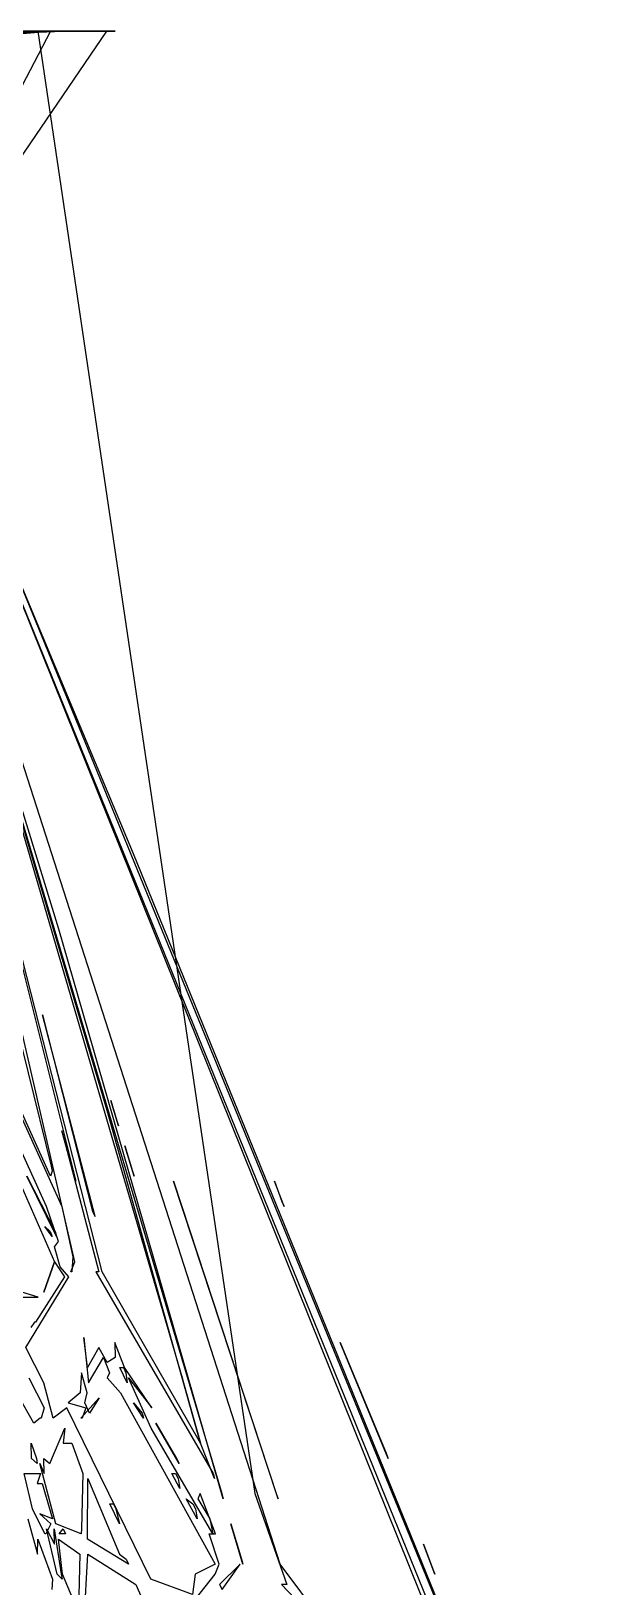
# Model space of a CAD drawing. Extents: x -7423 to 7380, y 2036 to 20000.
# Drawn here: x 1788 to 5850, y 8869 to 20000 of the extents above; entities that cross this region are included whole.
import ezdxf

# ---------------------------------------------------------------- set-up
doc = ezdxf.new("R2010")
doc.units = 0

msp = doc.modelspace()

# ---------------------------------------------------------------- linework, layer by layer
for p, q in [((2006.25, 20000, 1633.9286), (6.7188, 19982)), ((2109.375, 20000, 1642.8571), (7.0312, 19982)), ((2184.375, 20000, 1607.1429), (7.1406, 19982)), ((7.1406, 19982), (2132.8125, 20000, 1616.0714)), ((7.3281, 19982), (2226.5625, 20000, 1607.1429)), ((2226.5625, 20000, 1607.1429), (7.4375, 19982)), ((14.7987, 19956.7308), (1846.875, 20000, 2142.8571)), ((1978.125, 20000, 1633.9286), (16.0382, 19956.7308)), ((29.4722, 19920.6731), (1992.1875, 20000, 1616.0714)), ((29.7476, 19920.6731), (2015.625, 20000, 1607.1429)), ((54.2931, 19848.5577), (1931.25, 20000, 1616.0714)), ((1926.5625, 20000, 1633.9286), (775.8038, 17793.2692)), ((901.724, 17901.4423), (2329.6875, 20000, 1830.3571)), ((1715.625, 20000, 2250), (1875, 20000, 2258.9286)), ((1875, 20000, 2258.9286), (1715.625, 20000, 2285.7143)), ((1931.25, 20000, 2250), (1832.8125, 20000, 2223.2143)), ((1832.8125, 20000, 2223.2143), (1837.5, 20000, 1973.2143)), ((1837.5, 20000, 1973.2143), (3388.0647, 9536.0577)), ((1846.875, 20000, 2142.8571), (1860.9375, 20000, 2107.1429)), ((1860.9375, 20000, 2107.1429), (1856.25, 20000, 2160.7143)), ((1856.25, 20000, 2160.7143), (1870.3125, 20000, 2205.3571)), ((1856.25, 20000, 1866.0714), (1856.25, 20000, 2062.5)), ((1856.25, 20000, 2062.5), (1856.25, 20000, 1875)), ((1856.25, 20000, 1875), (1856.25, 20000, 1866.0714)), ((1973.4375, 20000, 2383.9286), (1870.3125, 20000, 2339.2857)), ((1870.3125, 20000, 2339.2857), (1945.3125, 20000, 2348.2143)), ((1870.3125, 20000, 2205.3571), (1968.75, 20000, 2258.9286)), ((1875, 20000, 2285.7143), (1921.875, 20000, 2285.7143)), ((1879.6875, 20000, 2285.7143), (1875, 20000, 2285.7143)), ((1875, 20000, 3678.5714), (1884.375, 20000, 3705.3571)), ((1884.375, 20000, 3705.3571), (1875, 20000, 3687.5)), ((1875, 20000, 3687.5), (1875, 20000, 3678.5714)), ((1935.9375, 20000, 2312.5), (1879.6875, 20000, 2285.7143)), ((1940.625, 20000, 2285.7143), (1921.875, 20000, 2267.8571)), ((1921.875, 20000, 2267.8571), (1931.25, 20000, 2250)), ((1921.875, 20000, 2285.7143), (1935.9375, 20000, 2312.5)), ((1945.3125, 20000, 3071.4286), (1921.875, 20000, 3062.5)), ((1921.875, 20000, 3062.5), (1959.375, 20000, 3044.6429)), ((2250, 20000, 1678.5714), (1926.5625, 20000, 1633.9286)), ((1978.125, 20000, 3125), (1926.5625, 20000, 3089.2857)), ((1926.5625, 20000, 3089.2857), (1945.3125, 20000, 3071.4286)), ((1931.25, 20000, 1616.0714), (1978.125, 20000, 1607.1429)), ((1950, 20000, 3964.2857), (1931.25, 20000, 3937.5)), ((1931.25, 20000, 3937.5), (1950, 20000, 3946.4286)), ((1968.75, 20000, 2276.7857), (1935.9375, 20000, 2258.9286)), ((1935.9375, 20000, 2258.9286), (1940.625, 20000, 2285.7143)), ((1945.3125, 20000, 2348.2143), (1973.4375, 20000, 2321.4286)), ((1959.375, 20000, 3937.5), (1950, 20000, 3964.2857)), ((1950, 20000, 3946.4286), (1954.6875, 20000, 3919.6429)), ((1973.4375, 20000, 2321.4286), (1954.6875, 20000, 2285.7143)), ((1954.6875, 20000, 2285.7143), (1968.75, 20000, 2276.7857)), ((1968.75, 20000, 3053.5714), (1954.6875, 20000, 3062.5)), ((1954.6875, 20000, 3062.5), (1954.6875, 20000, 3098.2143)), ((1954.6875, 20000, 3098.2143), (1973.4375, 20000, 3107.1429)), ((1954.6875, 20000, 2830.3571), (1982.8125, 20000, 2830.3571)), ((1959.375, 20000, 2839.2857), (1954.6875, 20000, 2830.3571)), ((1973.4375, 20000, 2964.2857), (1954.6875, 20000, 2964.2857)), ((1954.6875, 20000, 2964.2857), (1973.4375, 20000, 2937.5)), ((1954.6875, 20000, 3910.7143), (1982.8125, 20000, 3910.7143)), ((1982.8125, 20000, 3910.7143), (1954.6875, 20000, 3928.5714)), ((1954.6875, 20000, 3928.5714), (1968.75, 20000, 3964.2857)), ((1954.6875, 20000, 3919.6429), (1954.6875, 20000, 3910.7143)), ((2001.5625, 20000, 2000), (1959.375, 20000, 1982.1429)), ((1959.375, 20000, 1982.1429), (1959.375, 20000, 1901.7857)), ((1959.375, 20000, 1901.7857), (1973.4375, 20000, 1892.8571)), ((1964.0625, 20000, 3428.5714), (1959.375, 20000, 3375)), ((1959.375, 20000, 3375), (1978.125, 20000, 3392.8571)), ((1959.375, 20000, 3044.6429), (1968.75, 20000, 3053.5714)), ((1978.125, 20000, 2857.1429), (1959.375, 20000, 2839.2857)), ((1968.75, 20000, 3964.2857), (1959.375, 20000, 3937.5)), ((1982.8125, 20000, 1901.7857), (1964.0625, 20000, 1928.5714)), ((1964.0625, 20000, 1928.5714), (1964.0625, 20000, 1973.2143)), ((1964.0625, 20000, 1973.2143), (1987.5, 20000, 1982.1429)), ((1978.125, 20000, 3410.7143), (1964.0625, 20000, 3428.5714)), ((1968.75, 20000, 2258.9286), (1978.125, 20000, 2071.4286)), ((1978.125, 20000, 3392.8571), (1968.75, 20000, 3169.6429)), ((1968.75, 20000, 3169.6429), (1987.5, 20000, 3160.7143)), ((1982.8125, 20000, 2830.3571), (1968.75, 20000, 2848.2143)), ((1968.75, 20000, 2848.2143), (1978.125, 20000, 2857.1429)), ((1987.5, 20000, 2633.9286), (1973.4375, 20000, 2383.9286)), ((1973.4375, 20000, 1892.8571), (1982.8125, 20000, 1901.7857)), ((2006.25, 20000, 3803.5714), (1973.4375, 20000, 3758.9286)), ((1973.4375, 20000, 3758.9286), (1992.1875, 20000, 3723.2143)), ((1973.4375, 20000, 3107.1429), (2015.625, 20000, 3071.4286)), ((1973.4375, 20000, 2928.5714), (1973.4375, 20000, 2964.2857)), ((1973.4375, 20000, 2937.5), (1973.4375, 20000, 2928.5714)), ((1978.125, 20000, 2071.4286), (2001.5625, 20000, 2267.8571)), ((1978.125, 20000, 1607.1429), (1978.125, 20000, 1633.9286)), ((1982.8125, 20000, 2116.0714), (1978.125, 20000, 2214.2857)), ((1978.125, 20000, 2214.2857), (1982.8125, 20000, 2125)), ((1996.875, 20000, 3946.4286), (1978.125, 20000, 3937.5)), ((1978.125, 20000, 3937.5), (2015.625, 20000, 3955.3571)), ((1992.1875, 20000, 3723.2143), (1978.125, 20000, 3642.8571)), ((1978.125, 20000, 3642.8571), (1996.875, 20000, 3589.2857)), ((1982.8125, 20000, 3607.1429), (1978.125, 20000, 3410.7143)), ((1987.5, 20000, 3160.7143), (1978.125, 20000, 3125)), ((2006.25, 20000, 3000), (1978.125, 20000, 3000)), ((1978.125, 20000, 3000), (2020.3125, 20000, 2919.6429)), ((1982.8125, 20000, 2125), (1982.8125, 20000, 2116.0714)), ((2025, 20000, 3883.9286), (1982.8125, 20000, 3866.0714)), ((1982.8125, 20000, 3866.0714), (2001.5625, 20000, 3857.1429)), ((1996.875, 20000, 3589.2857), (1982.8125, 20000, 3607.1429)), ((1996.875, 20000, 2946.4286), (1982.8125, 20000, 2937.5)), ((1982.8125, 20000, 2937.5), (1992.1875, 20000, 2919.6429)), ((2006.25, 20000, 3616.0714), (1982.8125, 20000, 3660.7143)), ((1982.8125, 20000, 3660.7143), (2001.5625, 20000, 3714.2857)), ((2010.9375, 20000, 2633.9286), (1987.5, 20000, 2633.9286)), ((1987.5, 20000, 1982.1429), (1992.1875, 20000, 1928.5714)), ((2001.5625, 20000, 3857.1429), (1987.5, 20000, 3821.4286)), ((1987.5, 20000, 3821.4286), (2006.25, 20000, 3803.5714)), ((2015.625, 20000, 3071.4286), (1987.5, 20000, 3044.6429)), ((1987.5, 20000, 3044.6429), (2015.625, 20000, 3071.4286)), ((2020.3125, 20000, 2919.6429), (1987.5, 20000, 2866.0714)), ((1987.5, 20000, 2866.0714), (2034.375, 20000, 2848.2143)), ((2020.3125, 20000, 2723.2143), (1987.5, 20000, 2723.2143)), ((1987.5, 20000, 2723.2143), (2006.25, 20000, 2669.6429)), ((2006.25, 20000, 3098.2143), (1987.5, 20000, 3107.1429)), ((1987.5, 20000, 3107.1429), (2001.5625, 20000, 3160.7143)), ((2006.25, 20000, 3383.9286), (1987.5, 20000, 3419.6429)), ((1987.5, 20000, 3419.6429), (2010.9375, 20000, 3410.7143)), ((1992.1875, 20000, 3339.2857), (1987.5, 20000, 3392.8571)), ((1987.5, 20000, 3392.8571), (1996.875, 20000, 3348.2143)), ((1992.1875, 20000, 1928.5714), (2001.5625, 20000, 2000)), ((1992.1875, 20000, 1616.0714), (2006.25, 20000, 1633.9286)), ((1992.1875, 20000, 2919.6429), (1996.875, 20000, 2910.7143)), ((2006.25, 20000, 3169.6429), (1992.1875, 20000, 3178.5714)), ((1992.1875, 20000, 3178.5714), (2006.25, 20000, 3383.9286)), ((1996.875, 20000, 3348.2143), (1992.1875, 20000, 3339.2857)), ((2015.625, 20000, 2428.5714), (1996.875, 20000, 2410.7143)), ((1996.875, 20000, 2410.7143), (2010.9375, 20000, 2633.9286)), ((2025, 20000, 3982.1429), (1996.875, 20000, 3982.1429)), ((1996.875, 20000, 3982.1429), (1996.875, 20000, 3946.4286)), ((1996.875, 20000, 2910.7143), (1996.875, 20000, 2946.4286)), ((2015.625, 20000, 3455.3571), (1996.875, 20000, 3491.0714)), ((1996.875, 20000, 3491.0714), (2015.625, 20000, 3508.9286)), ((2015.625, 20000, 3758.9286), (1996.875, 20000, 3758.9286)), ((1996.875, 20000, 3758.9286), (2020.3125, 20000, 3785.7143)), ((2001.5625, 20000, 2267.8571), (2001.5625, 20000, 2000)), ((2001.5625, 20000, 2000), (2006.25, 20000, 2303.5714)), ((2020.3125, 20000, 2330.3571), (2001.5625, 20000, 2357.1429)), ((2001.5625, 20000, 2357.1429), (2010.9375, 20000, 2375)), ((2029.6875, 20000, 3946.4286), (2001.5625, 20000, 3964.2857)), ((2001.5625, 20000, 3964.2857), (2025, 20000, 3982.1429)), ((2020.3125, 20000, 2955.3571), (2001.5625, 20000, 2973.2143)), ((2001.5625, 20000, 2973.2143), (2025, 20000, 2991.0714)), ((2001.5625, 20000, 3160.7143), (2020.3125, 20000, 3125)), ((2010.9375, 20000, 3410.7143), (2001.5625, 20000, 3437.5)), ((2001.5625, 20000, 3437.5), (2015.625, 20000, 3446.4286)), ((2001.5625, 20000, 3714.2857), (2006.25, 20000, 3625)), ((2006.25, 20000, 2303.5714), (2053.125, 20000, 2303.5714)), ((2015.625, 20000, 3026.7857), (2006.25, 20000, 3000)), ((2006.25, 20000, 2669.6429), (2015.625, 20000, 2687.5)), ((2029.6875, 20000, 3000), (2006.25, 20000, 3000)), ((2006.25, 20000, 3000), (2025, 20000, 3008.9286)), ((2010.9375, 20000, 3098.2143), (2006.25, 20000, 3098.2143)), ((2029.6875, 20000, 3330.3571), (2006.25, 20000, 3178.5714)), ((2006.25, 20000, 3178.5714), (2006.25, 20000, 3169.6429)), ((2006.25, 20000, 3625), (2006.25, 20000, 3616.0714)), ((2020.3125, 20000, 3785.7143), (2006.25, 20000, 3830.3571)), ((2006.25, 20000, 3830.3571), (2034.375, 20000, 3785.7143)), ((2015.625, 20000, 2410.7143), (2010.9375, 20000, 2517.8571)), ((2010.9375, 20000, 2517.8571), (2015.625, 20000, 2428.5714)), ((2010.9375, 20000, 2375), (2104.6875, 20000, 2428.5714)), ((2020.3125, 20000, 3125), (2010.9375, 20000, 3098.2143)), ((2039.0625, 20000, 2401.7857), (2015.625, 20000, 2410.7143)), ((2015.625, 20000, 1607.1429), (2025, 20000, 1633.9286)), ((2015.625, 20000, 3955.3571), (2025, 20000, 3883.9286)), ((2015.625, 20000, 3071.4286), (2034.375, 20000, 3053.5714)), ((2025, 20000, 3008.9286), (2015.625, 20000, 3026.7857)), ((2015.625, 20000, 2687.5), (2057.8125, 20000, 2660.7143)), ((2015.625, 20000, 3446.4286), (2043.75, 20000, 3401.7857)), ((2015.625, 20000, 3508.9286), (2015.625, 20000, 3464.2857)), ((2015.625, 20000, 3464.2857), (2015.625, 20000, 3455.3571)), ((2020.3125, 20000, 3767.8571), (2015.625, 20000, 3758.9286)), ((2025, 20000, 2330.3571), (2020.3125, 20000, 2330.3571)), ((2034.375, 20000, 2848.2143), (2020.3125, 20000, 2839.2857)), ((2020.3125, 20000, 2839.2857), (2020.3125, 20000, 2723.2143)), ((2039.0625, 20000, 2732.1429), (2020.3125, 20000, 2723.2143)), ((2020.3125, 20000, 2723.2143), (2034.375, 20000, 2767.8571)), ((2029.6875, 20000, 2982.1429), (2020.3125, 20000, 2955.3571)), ((2043.75, 20000, 3401.7857), (2020.3125, 20000, 3401.7857)), ((2020.3125, 20000, 3401.7857), (2029.6875, 20000, 3330.3571)), ((2034.375, 20000, 3732.1429), (2020.3125, 20000, 3750)), ((2020.3125, 20000, 3750), (2034.375, 20000, 3767.8571)), ((2034.375, 20000, 3785.7143), (2020.3125, 20000, 3767.8571)), ((2025, 20000, 1633.9286), (2048.4375, 20000, 1607.1429)), ((2095.3125, 20000, 2366.0714), (2025, 20000, 2330.3571)), ((2057.8125, 20000, 3089.2857), (2025, 20000, 3178.5714)), ((2025, 20000, 3178.5714), (2048.4375, 20000, 3392.8571)), ((2048.4375, 20000, 3392.8571), (2025, 20000, 3455.3571)), ((2025, 20000, 3455.3571), (2048.4375, 20000, 3553.5714)), ((2034.375, 20000, 3053.5714), (2025, 20000, 3008.9286)), ((2025, 20000, 2991.0714), (2029.6875, 20000, 2982.1429)), ((2025, 20000, 3008.9286), (2029.6875, 20000, 3000)), ((2034.375, 20000, 3982.1429), (2029.6875, 20000, 3946.4286)), ((2043.75, 20000, 2794.6429), (2029.6875, 20000, 2821.4286)), ((2029.6875, 20000, 2821.4286), (2043.75, 20000, 2830.3571)), ((2104.6875, 20000, 3982.1429), (2034.375, 20000, 3982.1429)), ((2034.375, 20000, 2767.8571), (2043.75, 20000, 2741.0714)), ((2043.75, 20000, 2973.2143), (2034.375, 20000, 2982.1429)), ((2034.375, 20000, 2982.1429), (2048.4375, 20000, 3000)), ((2034.375, 20000, 3767.8571), (2034.375, 20000, 3741.0714)), ((2034.375, 20000, 3741.0714), (2034.375, 20000, 3732.1429)), ((2212.5, 20000, 2589.2857), (2039.0625, 20000, 2401.7857)), ((2048.4375, 20000, 3553.5714), (2039.0625, 20000, 3642.8571)), ((2039.0625, 20000, 3642.8571), (2053.125, 20000, 3705.3571)), ((2043.75, 20000, 2741.0714), (2039.0625, 20000, 2732.1429)), ((2053.125, 20000, 3705.3571), (2043.75, 20000, 3732.1429)), ((2043.75, 20000, 3732.1429), (2062.5, 20000, 3767.8571)), ((2043.75, 20000, 2830.3571), (2043.75, 20000, 2803.5714)), ((2043.75, 20000, 2803.5714), (2043.75, 20000, 2794.6429)), ((2048.4375, 20000, 2973.2143), (2043.75, 20000, 2973.2143)), ((2048.4375, 20000, 1607.1429), (2053.125, 20000, 1642.8571)), ((2067.1875, 20000, 2687.5), (2048.4375, 20000, 2687.5)), ((2048.4375, 20000, 2687.5), (2067.1875, 20000, 2973.2143)), ((2048.4375, 20000, 3000), (2048.4375, 20000, 2973.2143)), ((2053.125, 20000, 2303.5714), (2095.3125, 20000, 2357.1429)), ((2053.125, 20000, 1642.8571), (2109.375, 20000, 1642.8571)), ((2062.5, 20000, 3767.8571), (2053.125, 20000, 3830.3571)), ((2053.125, 20000, 3830.3571), (2104.6875, 20000, 3982.1429)), ((2062.5, 20000, 3116.0714), (2057.8125, 20000, 3089.2857)), ((2057.8125, 20000, 2660.7143), (2062.5, 20000, 2651.7857)), ((2062.5, 20000, 2651.7857), (2193.75, 20000, 2687.5)), ((2137.5, 20000, 3125), (2062.5, 20000, 3116.0714)), ((2067.1875, 20000, 2973.2143), (2301.5625, 20000, 3169.6429)), ((2071.875, 20000, 2687.5), (2067.1875, 20000, 2687.5)), ((2217.1875, 20000, 2785.7143), (2071.875, 20000, 2687.5)), ((2109.375, 20000, 3062.5), (2085.9375, 20000, 3071.4286)), ((2085.9375, 20000, 3071.4286), (2109.375, 20000, 3071.4286)), ((2095.3125, 20000, 2357.1429), (2146.875, 20000, 2348.2143)), ((2104.6875, 20000, 2392.8571), (2095.3125, 20000, 2366.0714)), ((2104.6875, 20000, 2428.5714), (2137.5, 20000, 2419.6429)), ((2175, 20000, 2410.7143), (2104.6875, 20000, 2392.8571)), ((2146.875, 20000, 1625), (2109.375, 20000, 1651.7857)), ((2109.375, 20000, 1651.7857), (2226.5625, 20000, 1651.7857)), ((2109.375, 20000, 3071.4286), (2109.375, 20000, 3062.5)), ((2151.5625, 20000, 3071.4286), (2128.125, 20000, 3080.3571)), ((2128.125, 20000, 3080.3571), (2151.5625, 20000, 3098.2143)), ((2132.8125, 20000, 1616.0714), (2146.875, 20000, 1625)), ((2137.5, 20000, 2419.6429), (2151.5625, 20000, 2455.3571)), ((2203.125, 20000, 3178.5714), (2137.5, 20000, 3125)), ((2193.75, 20000, 2687.5), (2142.1875, 20000, 2696.4286)), ((2142.1875, 20000, 2696.4286), (2254.6875, 20000, 2776.7857)), ((2146.875, 20000, 2348.2143), (2334.375, 20000, 2455.3571)), ((2151.5625, 20000, 2455.3571), (2189.0625, 20000, 2446.4286)), ((2151.5625, 20000, 3098.2143), (2156.25, 20000, 3071.4286)), ((2156.25, 20000, 3071.4286), (2151.5625, 20000, 3071.4286)), ((2203.125, 20000, 2455.3571), (2170.3125, 20000, 2464.2857)), ((2170.3125, 20000, 2464.2857), (2207.8125, 20000, 2464.2857)), ((2189.0625, 20000, 2446.4286), (2175, 20000, 2410.7143)), ((2235.9375, 20000, 1616.0714), (2179.6875, 20000, 1616.0714)), ((2179.6875, 20000, 1616.0714), (2184.375, 20000, 1607.1429)), ((2198.4375, 20000, 3116.0714), (2179.6875, 20000, 3125)), ((2179.6875, 20000, 3125), (2203.125, 20000, 3142.8571)), ((2217.1875, 20000, 3401.7857), (2198.4375, 20000, 3339.2857)), ((2198.4375, 20000, 3339.2857), (2203.125, 20000, 3178.5714)), ((2203.125, 20000, 3116.0714), (2198.4375, 20000, 3116.0714)), ((2207.8125, 20000, 2464.2857), (2203.125, 20000, 2455.3571)), ((2203.125, 20000, 3142.8571), (2203.125, 20000, 3116.0714)), ((2231.25, 20000, 2446.4286), (2212.5, 20000, 2482.1429)), ((2212.5, 20000, 2482.1429), (2353.125, 20000, 2562.5)), ((2310.9375, 20000, 2625), (2212.5, 20000, 2589.2857)), ((2226.5625, 20000, 1651.7857), (2212.5, 20000, 1660.7143)), ((2212.5, 20000, 1660.7143), (2226.5625, 20000, 1678.5714)), ((2221.875, 20000, 3205.3571), (2212.5, 20000, 3241.0714)), ((2212.5, 20000, 3241.0714), (2235.9375, 20000, 3267.8571)), ((2231.25, 20000, 3517.8571), (2212.5, 20000, 3526.7857)), ((2212.5, 20000, 3526.7857), (2212.5, 20000, 3500)), ((2212.5, 20000, 3500), (2217.1875, 20000, 3491.0714)), ((2245.3125, 20000, 3357.1429), (2217.1875, 20000, 3401.7857)), ((2235.9375, 20000, 2821.4286), (2217.1875, 20000, 2785.7143)), ((2240.625, 20000, 3285.7143), (2217.1875, 20000, 3276.7857)), ((2217.1875, 20000, 3276.7857), (2221.875, 20000, 3312.5)), ((2231.25, 20000, 3473.2143), (2217.1875, 20000, 3473.2143)), ((2217.1875, 20000, 3473.2143), (2221.875, 20000, 3455.3571)), ((2217.1875, 20000, 3491.0714), (2231.25, 20000, 3517.8571)), ((2254.6875, 20000, 3214.2857), (2221.875, 20000, 3205.3571)), ((2221.875, 20000, 3312.5), (2226.5625, 20000, 3303.5714)), ((2221.875, 20000, 3455.3571), (2226.5625, 20000, 3446.4286)), ((2226.5625, 20000, 1678.5714), (2254.6875, 20000, 1651.7857)), ((2226.5625, 20000, 3303.5714), (2240.625, 20000, 3285.7143)), ((2226.5625, 20000, 3446.4286), (2231.25, 20000, 3473.2143)), ((2320.3125, 20000, 2517.8571), (2231.25, 20000, 2446.4286)), ((2254.6875, 20000, 1651.7857), (2235.9375, 20000, 1616.0714)), ((2254.6875, 20000, 2544.6429), (2235.9375, 20000, 2562.5)), ((2235.9375, 20000, 2562.5), (2268.75, 20000, 2571.4286)), ((2301.5625, 20000, 3169.6429), (2235.9375, 20000, 2821.4286)), ((2235.9375, 20000, 3267.8571), (2250, 20000, 3223.2143)), ((2296.875, 20000, 3276.7857), (2245.3125, 20000, 3276.7857)), ((2245.3125, 20000, 3276.7857), (2245.3125, 20000, 3357.1429)), ((2268.75, 20000, 3258.9286), (2245.3125, 20000, 3258.9286)), ((2245.3125, 20000, 3258.9286), (2264.0625, 20000, 3267.8571)), ((2320.3125, 20000, 1714.2857), (2250, 20000, 1678.5714)), ((2250, 20000, 3223.2143), (2254.6875, 20000, 3214.2857)), ((2287.5, 20000, 1607.1429), (2254.6875, 20000, 1607.1429)), ((2254.6875, 20000, 1607.1429), (2282.8125, 20000, 1616.0714)), ((2278.125, 20000, 1625), (2254.6875, 20000, 1625)), ((2254.6875, 20000, 1625), (2264.0625, 20000, 1687.5)), ((2259.375, 20000, 2544.6429), (2254.6875, 20000, 2544.6429)), ((2254.6875, 20000, 2776.7857), (2259.375, 20000, 2839.2857)), ((2268.75, 20000, 2571.4286), (2259.375, 20000, 2544.6429)), ((2259.375, 20000, 2839.2857), (2296.875, 20000, 2866.0714)), ((2264.0625, 20000, 1687.5), (2282.8125, 20000, 1669.6429)), ((2264.0625, 20000, 3267.8571), (2268.75, 20000, 3258.9286)), ((2282.8125, 20000, 1669.6429), (2268.75, 20000, 1660.7143)), ((2268.75, 20000, 1660.7143), (2287.5, 20000, 1642.8571)), ((2273.4375, 20000, 2901.7857), (2268.75, 20000, 2928.5714)), ((2268.75, 20000, 2928.5714), (2325, 20000, 3000)), ((2287.5, 20000, 1642.8571), (2273.4375, 20000, 1633.9286)), ((2273.4375, 20000, 1633.9286), (2278.125, 20000, 1625)), ((2282.8125, 20000, 2928.5714), (2273.4375, 20000, 2901.7857)), ((2296.875, 20000, 3196.4286), (2273.4375, 20000, 3196.4286)), ((2273.4375, 20000, 3196.4286), (2296.875, 20000, 3205.3571)), ((2282.8125, 20000, 3258.9286), (2273.4375, 20000, 3267.8571)), ((2273.4375, 20000, 3267.8571), (2292.1875, 20000, 3276.7857)), ((2282.8125, 20000, 1616.0714), (2287.5, 20000, 1607.1429)), ((2296.875, 20000, 1633.9286), (2282.8125, 20000, 1633.9286)), ((2282.8125, 20000, 1633.9286), (2292.1875, 20000, 1687.5)), ((2296.875, 20000, 2866.0714), (2282.8125, 20000, 2928.5714)), ((2287.5, 20000, 2973.2143), (2282.8125, 20000, 3000)), ((2282.8125, 20000, 3000), (2306.25, 20000, 2982.1429)), ((2287.5, 20000, 3258.9286), (2282.8125, 20000, 3258.9286)), ((2325, 20000, 3000), (2287.5, 20000, 3000)), ((2287.5, 20000, 3000), (2320.3125, 20000, 3098.2143)), ((2292.1875, 20000, 2964.2857), (2287.5, 20000, 2973.2143)), ((2320.3125, 20000, 3232.1429), (2287.5, 20000, 3250)), ((2287.5, 20000, 3250), (2320.3125, 20000, 3267.8571)), ((2292.1875, 20000, 3276.7857), (2287.5, 20000, 3258.9286)), ((2292.1875, 20000, 1687.5), (2301.5625, 20000, 1642.8571)), ((2325, 20000, 3312.5), (2292.1875, 20000, 3303.5714)), ((2292.1875, 20000, 3303.5714), (2306.25, 20000, 3294.6429)), ((2306.25, 20000, 2982.1429), (2292.1875, 20000, 2964.2857)), ((2301.5625, 20000, 1642.8571), (2296.875, 20000, 1633.9286)), ((2376.5625, 20000, 3357.1429), (2296.875, 20000, 3321.4286)), ((2296.875, 20000, 3321.4286), (2325, 20000, 3312.5)), ((2306.25, 20000, 3294.6429), (2296.875, 20000, 3276.7857)), ((2296.875, 20000, 3205.3571), (2296.875, 20000, 3196.4286)), ((2320.3125, 20000, 2982.1429), (2306.25, 20000, 2848.2143)), ((2306.25, 20000, 2848.2143), (2390.625, 20000, 2875)), ((2334.375, 20000, 2714.2857), (2310.9375, 20000, 2625)), ((2334.375, 20000, 3285.7143), (2310.9375, 20000, 3294.6429)), ((2310.9375, 20000, 3294.6429), (2329.6875, 20000, 3294.6429)), ((2348.4375, 20000, 3187.5), (2315.625, 20000, 3187.5)), ((2315.625, 20000, 3187.5), (2329.6875, 20000, 3223.2143)), ((2357.8125, 20000, 2500), (2320.3125, 20000, 2517.8571)), ((2343.75, 20000, 2419.6429), (2320.3125, 20000, 1714.2857)), ((2320.3125, 20000, 3098.2143), (2353.125, 20000, 3089.2857)), ((2334.375, 20000, 2991.0714), (2320.3125, 20000, 2982.1429)), ((2320.3125, 20000, 3267.8571), (2320.3125, 20000, 3241.0714)), ((2320.3125, 20000, 3241.0714), (2320.3125, 20000, 3232.1429)), ((2339.0625, 20000, 3241.0714), (2320.3125, 20000, 3241.0714)), ((2320.3125, 20000, 3241.0714), (2329.6875, 20000, 3267.8571)), ((2371.875, 20000, 2625), (2325, 20000, 2616.0714)), ((2325, 20000, 2616.0714), (2325, 20000, 2660.7143)), ((2325, 20000, 2660.7143), (2367.1875, 20000, 2741.0714)), ((2390.625, 20000, 2919.6429), (2325, 20000, 2883.9286)), ((2325, 20000, 2883.9286), (2357.8125, 20000, 3035.7143)), ((2329.6875, 20000, 1830.3571), (2357.8125, 20000, 2500)), ((2348.4375, 20000, 3142.8571), (2329.6875, 20000, 3142.8571)), ((2329.6875, 20000, 3142.8571), (2334.375, 20000, 3169.6429)), ((2329.6875, 20000, 3223.2143), (2343.75, 20000, 3196.4286)), ((2329.6875, 20000, 3267.8571), (2334.375, 20000, 3250)), ((2329.6875, 20000, 3294.6429), (2334.375, 20000, 3285.7143)), ((2353.125, 20000, 2732.1429), (2334.375, 20000, 2714.2857)), ((2334.375, 20000, 2455.3571), (2343.75, 20000, 2419.6429)), ((2353.125, 20000, 3089.2857), (2334.375, 20000, 2991.0714)), ((2334.375, 20000, 3169.6429), (2343.75, 20000, 3151.7857)), ((2334.375, 20000, 3250), (2339.0625, 20000, 3241.0714)), ((2357.8125, 20000, 3294.6429), (2339.0625, 20000, 3303.5714)), ((2339.0625, 20000, 3303.5714), (2362.5, 20000, 3303.5714)), ((2343.75, 20000, 3151.7857), (2348.4375, 20000, 3142.8571)), ((2343.75, 20000, 3196.4286), (2348.4375, 20000, 3187.5)), ((2353.125, 20000, 2562.5), (2348.4375, 20000, 2616.0714)), ((2348.4375, 20000, 2616.0714), (2390.625, 20000, 2625)), ((2362.5, 20000, 3160.7143), (2348.4375, 20000, 3169.6429)), ((2348.4375, 20000, 3169.6429), (2367.1875, 20000, 3160.7143)), ((2376.5625, 20000, 3187.5), (2348.4375, 20000, 3187.5)), ((2348.4375, 20000, 3187.5), (2367.1875, 20000, 3214.2857)), ((2362.5, 20000, 3214.2857), (2348.4375, 20000, 3214.2857)), ((2348.4375, 20000, 3214.2857), (2362.5, 20000, 3258.9286)), ((2357.8125, 20000, 2821.4286), (2353.125, 20000, 2732.1429)), ((2362.5, 20000, 3321.4286), (2353.125, 20000, 3339.2857)), ((2353.125, 20000, 3339.2857), (2371.875, 20000, 3357.1429)), ((2367.1875, 20000, 2741.0714), (2357.8125, 20000, 2767.8571)), ((2357.8125, 20000, 2767.8571), (2371.875, 20000, 2830.3571)), ((2371.875, 20000, 2830.3571), (2357.8125, 20000, 2821.4286)), ((2357.8125, 20000, 3035.7143), (2381.25, 20000, 3062.5)), ((2390.625, 20000, 3508.9286), (2357.8125, 20000, 3410.7143)), ((2357.8125, 20000, 3410.7143), (2376.5625, 20000, 3392.8571)), ((2362.5, 20000, 3303.5714), (2357.8125, 20000, 3294.6429)), ((2367.1875, 20000, 3160.7143), (2362.5, 20000, 3160.7143)), ((2362.5, 20000, 3258.9286), (2367.1875, 20000, 3223.2143)), ((2367.1875, 20000, 3223.2143), (2362.5, 20000, 3214.2857)), ((2371.875, 20000, 3357.1429), (2362.5, 20000, 3330.3571)), ((2362.5, 20000, 3330.3571), (2362.5, 20000, 3321.4286)), ((2390.625, 20000, 2625), (2367.1875, 20000, 2660.7143)), ((2367.1875, 20000, 2660.7143), (2371.875, 20000, 2625)), ((2381.25, 20000, 3062.5), (2367.1875, 20000, 3071.4286)), ((2367.1875, 20000, 3071.4286), (2381.25, 20000, 3089.2857)), ((2367.1875, 20000, 3214.2857), (2371.875, 20000, 3196.4286)), ((2381.25, 20000, 3089.2857), (2371.875, 20000, 3142.8571)), ((2371.875, 20000, 3142.8571), (2390.625, 20000, 3169.6429)), ((2371.875, 20000, 3196.4286), (2376.5625, 20000, 3187.5)), ((2376.5625, 20000, 3392.8571), (2376.5625, 20000, 3357.1429)), ((2390.625, 20000, 2071.4286), (2390.625, 20000, 2428.5714)), ((2390.625, 20000, 2428.5714), (2390.625, 20000, 2080.3571)), ((2390.625, 20000, 2080.3571), (2390.625, 20000, 2071.4286)), ((2390.625, 20000, 2875), (2390.625, 20000, 2919.6429)), ((2390.625, 20000, 3169.6429), (2390.625, 20000, 3642.8571)), ((2390.625, 20000, 3642.8571), (2390.625, 20000, 3508.9286)), ((3570.5566, 9031.25), (937.5501, 17216.3462)), ((1985.652, 13574.5192), (934.8958, 17000)), ((934.8958, 17000), (3151.8993, 9536.0577)), ((5047.2882, 7733.1731), (1337.3898, 16855.7692)), ((1438.8522, 16603.3654), (5446.0261, 6651.4423)), ((5850.1665, 5930.2885), (1689.9477, 16098.5577)), ((1689.9477, 16098.5577), (2518.3293, 14115.3846)), ((2333.1581, 12276.4423), (1445.5128, 15269.2308)), ((1260.1412, 15161.0577), (2107.0901, 11771.6346)), ((1476.888, 15125), (2868.6398, 10365.3846)), ((2296.4118, 11122.5962), (1302.027, 15016.8269)), ((2518.3293, 14115.3846), (5835.1738, 5966.3462)), ((2101.9569, 11194.7115), (1559.2949, 13538.4615)), ((3162.7604, 9500), (1985.652, 13574.5192)), ((1602.2636, 13213.9423), (1931.3652, 11879.8077)), ((2245.3425, 11519.2308), (1869.5913, 12961.5385)), ((1869.5913, 12961.5385), (2228.4655, 11555.2885)), ((1582.4319, 12528.8462), (2007.2741, 11591.3462)), ((1927.1835, 11807.6923), (1601.888, 12528.8462)), ((2999.4366, 9896.6346), (2333.1581, 12276.4423)), ((2413.424, 12168.2692), (2357.8663, 12348.5577)), ((2357.8663, 12348.5577), (2402.3124, 12204.3269)), ((2402.3124, 12204.3269), (2413.424, 12168.2692)), ((1897.7865, 11591.3462), (1652.782, 12132.2115)), ((2107.0901, 11771.6346), (2007.9252, 12132.2115)), ((2007.9252, 12132.2115), (2273.2935, 11122.5962)), ((2524.5393, 11807.6923), (2457.8701, 12024.0385)), ((2457.8701, 12024.0385), (2513.4277, 11843.75)), ((1670.8984, 11843.75), (1956.7308, 11194.7115)), ((1969.0755, 11375), (1756.5104, 11807.6923)), ((1756.5104, 11807.6923), (1960.8436, 11411.0577)), ((1939.9414, 11843.75), (1927.1835, 11807.6923)), ((1931.3652, 11879.8077), (1939.9414, 11843.75)), ((2513.4277, 11843.75), (2524.5393, 11807.6923)), ((3554.6875, 9500), (2807.0726, 11771.6346)), ((2807.0726, 11771.6346), (3542.4805, 9536.0577)), ((3598.4951, 11591.3462), (3528.4831, 11771.6346)), ((3528.4831, 11771.6346), (3583.0642, 11627.4038)), ((1984.8257, 11338.9423), (1897.7865, 11591.3462)), ((2007.2741, 11591.3462), (2085.7372, 11230.7692)), ((3583.0642, 11627.4038), (3598.4951, 11591.3462)), ((2228.4655, 11555.2885), (2245.3425, 11519.2308)), ((1939.1276, 11375), (1885.7923, 11447.1154)), ((1885.7923, 11447.1154), (1923.5652, 11411.0577)), ((1923.5652, 11411.0577), (1939.1276, 11375)), ((1960.8436, 11411.0577), (1969.0755, 11375)), ((1955.341, 11302.8846), (1984.8257, 11338.9423)), ((1995.4427, 11158.6538), (1955.341, 11302.8846)), ((1956.7308, 11194.7115), (1879.5072, 10978.3654)), ((1879.5072, 10978.3654), (1956.7308, 11194.7115)), ((1956.7308, 11194.7115), (2027.1935, 11086.5385)), ((2058.143, 11086.5385), (1995.4427, 11158.6538)), ((2072.9354, 11122.5962), (2101.9569, 11194.7115)), ((2085.7372, 11230.7692), (2080.6415, 11122.5962)), ((1749.5743, 10581.7308), (2058.143, 11086.5385)), ((2027.1935, 11086.5385), (1820.3313, 10762.0192)), ((2080.6415, 11122.5962), (2072.9354, 11122.5962)), ((2273.2935, 11122.5962), (2250.1753, 11122.5962)), ((2250.1753, 11122.5962), (3090.5386, 9680.2885)), ((2999.4366, 9896.6346), (2296.4118, 11122.5962)), ((1721.905, 10942.3077), (1839.8438, 10942.3077)), ((1839.8438, 10942.3077), (1722.8816, 10978.3654)), ((1812.3122, 10762.0192), (1787.1845, 10725.9615)), ((1820.3313, 10762.0192), (1812.3122, 10762.0192)), ((1880.4087, 10329.3269), (1749.5743, 10581.7308)), ((2191.4062, 10437.5), (2166.1659, 10653.8462)), ((2166.1659, 10653.8462), (2199.4066, 10329.3269)), ((2272.8115, 10581.7308), (2191.4062, 10437.5)), ((2331.9937, 10473.5577), (2272.8115, 10581.7308)), ((2457.0312, 10437.5), (2386.2743, 10617.7885)), ((2386.2743, 10617.7885), (2389.0725, 10509.6154)), ((4343.4495, 9788.4615), (3998.8419, 10617.7885)), ((3998.8419, 10617.7885), (4328.1125, 9824.5192)), ((2199.4066, 10329.3269), (2306.6907, 10509.6154)), ((2306.6907, 10509.6154), (2349.6469, 10401.4423)), ((2389.0725, 10509.6154), (2331.9937, 10473.5577)), ((1773.0369, 10365.3846), (1881.26, 10149.0385)), ((2149.677, 10401.4423), (2139.6923, 10257.2115)), ((2190.4359, 10257.2115), (2149.677, 10401.4423)), ((2349.6469, 10401.4423), (2333.3834, 10365.3846)), ((2333.3834, 10365.3846), (2427.2398, 10257.2115)), ((2476.431, 10329.3269), (2423.8281, 10437.5)), ((2423.8281, 10437.5), (2448.7305, 10437.5)), ((2448.7305, 10437.5), (2466.2961, 10401.4423)), ((2650.8664, 10149.0385), (2457.0312, 10437.5)), ((2466.2961, 10401.4423), (2476.431, 10329.3269)), ((2646.2966, 10004.8077), (2483.9243, 10365.3846)), ((2483.9243, 10365.3846), (2650.8664, 10149.0385)), ((2868.6398, 10365.3846), (2879.3758, 10329.3269)), ((1946.7147, 10076.9231), (1880.4087, 10329.3269)), ((2139.6923, 10257.2115), (2053.2915, 10185.0962)), ((2172.5699, 10185.0962), (2190.4359, 10257.2115)), ((2427.2398, 10257.2115), (3104.0039, 9031.25)), ((2879.3758, 10329.3269), (2999.4366, 9896.6346)), ((1806.8222, 10040.8654), (1706.2049, 10221.1538)), ((1881.26, 10149.0385), (1860.5769, 10076.9231)), ((2043.7325, 10149.0385), (1946.7147, 10076.9231)), ((2644.2308, 8923.0769), (2043.7325, 10149.0385)), ((2053.2915, 10185.0962), (2180.5514, 10149.0385)), ((2144.8317, 10076.9231), (2274.9399, 10221.1538)), ((2180.5514, 10149.0385), (2153.4455, 10076.9231)), ((2205.6979, 10112.9808), (2172.5699, 10185.0962)), ((2274.9399, 10221.1538), (2205.6979, 10112.9808)), ((2592.7484, 10076.9231), (2521.885, 10185.0962)), ((2521.885, 10185.0962), (2583.3271, 10112.9808)), ((1851.9631, 10076.9231), (1806.8222, 10040.8654)), ((1860.5769, 10076.9231), (1851.9631, 10076.9231)), ((2153.4455, 10076.9231), (2144.8317, 10076.9231)), ((2583.3271, 10112.9808), (2592.7484, 10076.9231)), ((2846.5545, 9752.4038), (2679.9755, 10040.8654)), ((2679.9755, 10040.8654), (2827.6743, 9788.4615)), ((1921.4243, 9752.4038), (2030.2734, 10004.8077)), ((2030.2734, 10004.8077), (2017.165, 9896.6346)), ((3089.4494, 9247.5962), (2646.2966, 10004.8077)), ((1790.5649, 9788.4615), (1789.1376, 9896.6346)), ((1789.1376, 9896.6346), (1826.0216, 9788.4615)), ((2017.165, 9896.6346), (2078.5569, 9896.6346)), ((2078.5569, 9896.6346), (2158.898, 9680.2885)), ((3101.3371, 9644.2308), (2999.4366, 9896.6346)), ((4328.1125, 9824.5192), (4343.4495, 9788.4615)), ((1832.4695, 9752.4038), (1790.5649, 9788.4615)), ((1826.0216, 9788.4615), (1832.4695, 9752.4038)), ((1965.4698, 9319.7115), (1850.2604, 9752.4038)), ((1850.2604, 9752.4038), (1881.1974, 9680.2885)), ((1881.1974, 9680.2885), (1879.2067, 9788.4615)), ((1879.2067, 9788.4615), (1921.4243, 9752.4038)), ((2827.6743, 9788.4615), (2846.5545, 9752.4038)), ((1798.728, 9427.8846), (1737.8681, 9680.2885)), ((1737.8681, 9680.2885), (1854.3232, 9680.2885)), ((1854.3232, 9680.2885), (1831.1987, 9608.1731)), ((1831.1987, 9608.1731), (1867.2814, 9608.1731)), ((1867.2814, 9608.1731), (1940.3546, 9355.7692)), ((2158.898, 9680.2885), (2148.8507, 9283.6538)), ((2191.4063, 9211.5385), (2193.4095, 9644.2308)), ((2193.4095, 9644.2308), (2421.4744, 9103.3654)), ((2851.3747, 9572.1154), (2794.9219, 9680.2885)), ((2794.9219, 9680.2885), (2821.7961, 9680.2885)), ((2821.7961, 9680.2885), (2840.645, 9644.2308)), ((2840.645, 9644.2308), (2851.3747, 9572.1154)), ((3090.5386, 9680.2885), (3101.3371, 9644.2308)), ((2419.7529, 9319.7115), (2350.492, 9463.9423)), ((2350.492, 9463.9423), (2377.9297, 9463.9423)), ((2377.9297, 9463.9423), (2395.2449, 9427.8846)), ((2975.2103, 9355.7692), (2898.4375, 9500)), ((2898.4375, 9500), (2944.9745, 9463.9423)), ((2944.9745, 9463.9423), (2964.2303, 9427.8846)), ((2997.4835, 9536.0577), (2980.4688, 9500)), ((2980.4688, 9500), (3067.6082, 9355.7692)), ((3108.1167, 9247.5962), (2997.4835, 9536.0577)), ((3151.8993, 9536.0577), (3162.7604, 9500)), ((3388.0647, 9536.0577), (3617.5068, 8887.0192)), ((3542.4805, 9536.0577), (3554.6875, 9500)), ((1764.7987, 9355.7692), (1835.0235, 9103.3654)), ((1885.4041, 9247.5962), (1798.728, 9427.8846)), ((1940.3546, 9355.7692), (1850.9052, 9391.8269)), ((1850.9052, 9391.8269), (1928.3854, 9319.7115)), ((2395.2449, 9427.8846), (2419.7529, 9319.7115)), ((2964.2303, 9427.8846), (2975.2103, 9355.7692)), ((3067.6082, 9355.7692), (3089.4494, 9247.5962)), ((1894.7378, 9247.5962), (1885.4041, 9247.5962)), ((1928.3854, 9319.7115), (1894.7378, 9247.5962)), ((1974.3214, 8959.1346), (1897.6863, 9283.6538)), ((1897.6863, 9283.6538), (1954.4271, 9175.4808)), ((1954.4271, 9175.4808), (1953.5006, 9283.6538)), ((1953.5006, 9283.6538), (2003.0737, 8959.1346)), ((2146.7473, 9247.5962), (1965.4698, 9319.7115)), ((1988.0747, 9247.5962), (2018.6173, 9283.6538)), ((2034.7431, 9247.5962), (1988.0747, 9247.5962)), ((2018.6173, 9283.6538), (2034.7431, 9247.5962)), ((2148.8507, 9283.6538), (2146.7473, 9247.5962)), ((3132.5684, 9031.25), (3061.4483, 9247.5962)), ((3061.4483, 9247.5962), (3108.1167, 9247.5962)), ((3303.9551, 9031.25), (3217.0661, 9319.7115)), ((3217.0661, 9319.7115), (3293.094, 9067.3077)), ((1835.0235, 9103.3654), (1835.5369, 9211.5385)), ((1835.5369, 9211.5385), (1942.3077, 8923.0769)), ((2012.6578, 8959.1346), (1985.3766, 9211.5385)), ((1985.3766, 9211.5385), (2137.7078, 9103.3654)), ((2485.1074, 9031.25), (2191.4063, 9211.5385)), ((4677.0333, 8959.1346), (4594.7829, 9175.4808)), ((4594.7829, 9175.4808), (4661.7588, 8995.1923)), ((2137.7078, 9103.3654), (2127.2912, 8706.7308)), ((2167.4617, 8598.5577), (2194.4611, 9103.3654)), ((2194.4611, 9103.3654), (2537.0781, 8887.0192)), ((2421.4744, 9103.3654), (2467.4479, 9067.3077)), ((2467.4479, 9067.3077), (2485.1074, 9031.25)), ((3104.0039, 9031.25), (2961.4821, 8959.1346)), ((3105.2434, 8959.1346), (3132.5684, 9031.25)), ((3284.9121, 9031.25), (3135.1725, 8887.0192)), ((3155.023, 8850.9615), (3284.9121, 9031.25)), ((3293.094, 9067.3077), (3303.9551, 9031.25)), ((5431.7533, 6543.2692), (3570.5566, 9031.25)), ((1942.3077, 8923.0769), (1935.597, 8850.9615)), ((2009.6154, 8923.0769), (1974.3214, 8959.1346)), ((2003.0737, 8959.1346), (2009.6154, 8923.0769)), ((2134.0833, 8670.6731), (2012.6578, 8959.1346)), ((2941.9133, 8814.9038), (2644.2308, 8923.0769)), ((2961.4821, 8959.1346), (2941.9133, 8814.9038)), ((2961.1378, 8778.8462), (3105.2434, 8959.1346)), ((4661.7588, 8995.1923), (4677.0333, 8959.1346)), ((2537.0781, 8887.0192), (2680.6641, 8562.5)), ((3135.1725, 8887.0192), (3155.023, 8850.9615)), ((3617.5068, 8887.0192), (3578.92, 8887.0192)), ((3578.92, 8887.0192), (3818.0589, 8634.6154))]:
    msp.add_line(p, q)

doc.saveas('drawing.dxf')
